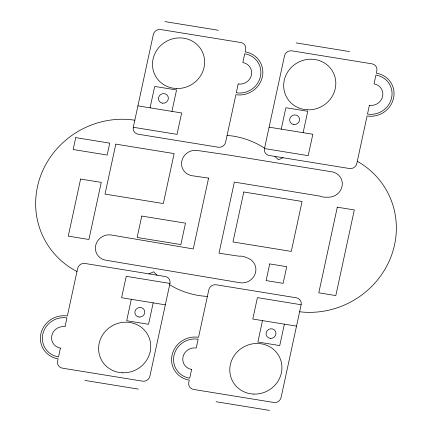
<?xml version="1.0" encoding="UTF-8"?>
<svg xmlns="http://www.w3.org/2000/svg" width="432" height="432" viewBox="0 0 432 432"><rect width="100%" height="100%" fill="white"/><g stroke="black" fill="none" stroke-linecap="round" stroke-linejoin="round"><path stroke-width="0.65" d="M133.288 127.267L153.333 34.495A6.28 5.956 -28.2 0 1 160.693 29.533L240.867 42.552A6.28 5.956 -28.2 0 1 245.651 49.486L245.138 51.862A22.604 21.438 -28.2 0 1 262.375 76.82A22.604 21.438 -28.2 0 1 235.888 94.684L225.607 142.258A6.28 5.956 -28.2 0 1 218.246 147.22L138.078 134.201A6.28 5.956 -28.2 0 1 133.288 127.267L177.017 134.368L181.645 112.963L137.916 105.862M150.061 107.833L154.688 86.422L176.553 89.975L171.925 111.38M131.317 299.317L126.689 320.728L148.554 324.275L153.182 302.864M169.954 283.43L149.904 376.207A6.28 5.956 -28.2 0 1 142.549 381.164L62.375 368.15A6.28 5.956 -28.2 0 1 57.591 361.217L58.104 358.835A22.604 21.438 -28.2 0 1 40.867 333.877A22.604 21.438 -28.2 0 1 67.354 316.013L77.636 268.439A6.28 5.956 -28.2 0 1 84.996 263.477L165.164 276.496A6.28 5.956 -28.2 0 1 169.954 283.43L126.225 276.329L121.597 297.74L165.326 304.835M264.476 148.57L284.521 55.793A6.28 5.956 -28.2 0 1 291.881 50.836L372.055 63.85A6.28 5.956 -28.2 0 1 376.839 70.783L376.326 73.165A22.604 21.438 -28.2 0 1 393.563 98.123A22.604 21.438 -28.2 0 1 367.076 115.987L356.794 163.561A6.28 5.956 -28.2 0 1 349.434 168.523L269.266 155.504A6.28 5.956 -28.2 0 1 264.476 148.57L308.205 155.671L312.833 134.26L269.104 127.165M281.248 129.136L285.876 107.725L307.741 111.272L303.113 132.683M262.505 320.62L257.877 342.025L279.742 345.578L284.369 324.167M301.142 304.733L281.092 397.505A6.28 5.956 -28.2 0 1 273.737 402.467L193.563 389.448A6.28 5.956 -28.2 0 1 188.779 382.514L189.292 380.138A22.604 21.438 -28.2 0 1 172.055 355.18A22.604 21.438 -28.2 0 1 198.542 337.316L208.823 289.742A6.28 5.956 -28.2 0 1 216.184 284.78L296.352 297.799A6.28 5.956 -28.2 0 1 301.142 304.733L257.413 297.632L252.785 319.037L296.514 326.138M282.998 157.734L278.397 159.797L274.968 156.433M149.002 273.872L153.603 271.804L157.032 275.173M207.387 296.384L205.216 296.287A84.137 79.79 -28.2 0 1 174.474 287.512L169.663 284.78M134.822 120.177L129.605 119.54A84.137 79.79 -28.2 0 0 41.137 174.506A84.137 79.79 -28.2 0 0 71.771 268.591L76.966 271.544M227.097 135.356L233.221 136.112A84.137 79.79 -28.2 0 1 263.056 147.231L264.546 148.246M299.63 311.726L302.395 312.066A84.137 79.79 -28.2 0 0 390.863 257.099A84.137 79.79 -28.2 0 0 360.229 163.015L357.275 161.336M164.921 21.6L218.371 30.278M296.109 42.903L349.558 51.581M84.872 380.419L138.321 389.097M216.059 401.722L269.509 410.4M75.73 137.624L73.159 149.515L107.168 155.039L109.739 143.143L75.73 137.624M80.606 179.042L68.272 236.137L88.922 239.49L101.261 182.396L80.606 179.042M60.415 348.133L58.514 356.935A20.596 19.532 -28.2 0 1 42.806 334.19A20.596 19.532 -28.2 0 1 66.944 317.92L65.043 326.722A11.302 10.719 -28.2 0 0 51.797 335.648A11.302 10.719 -28.2 0 0 60.415 348.133M115.814 144.131L105.019 194.087L163.323 203.553L174.118 153.598L115.814 144.131M141.761 216.059L137.138 237.47L180.868 244.571L185.49 223.16L141.761 216.059M208.564 178.119L193.261 248.94L111.364 235.008A13.311 12.625 -28.2 0 0 95.688 245.414A13.311 12.625 -28.2 0 0 105.721 260.194L240.019 282.733A13.311 12.625 -28.2 0 0 255.236 273.607A13.311 12.625 -28.2 0 0 248.26 258.293L245.241 257.072A13.311 12.625 -28.2 0 0 238.961 256.192L218.992 253.217L234.36 182.088L320.204 196.16A13.311 12.625 -28.2 0 0 325.177 197.181L328.45 197.208A13.311 12.625 -28.2 0 0 342.209 185.539A13.311 12.625 -28.2 0 0 331.884 171.823L226.935 154.78L197.208 150.455A13.311 12.625 -28.2 0 0 181.78 161.217A13.311 12.625 -28.2 0 0 192.191 175.738L208.564 178.119M238.199 83.975L236.299 92.777A20.596 19.532 -28.2 0 0 260.431 76.507A20.596 19.532 -28.2 0 0 244.728 53.768L242.827 62.57A11.302 10.719 -28.2 0 1 251.446 75.049A11.302 10.719 -28.2 0 1 238.199 83.975M191.603 369.43L189.702 378.232A20.596 19.532 -28.2 0 1 173.993 355.493A20.596 19.532 -28.2 0 1 198.131 339.223L196.231 348.025A11.302 10.719 -28.2 0 0 182.984 356.951A11.302 10.719 -28.2 0 0 191.603 369.43M243.778 191.997L232.983 241.952L291.287 251.419L302.081 201.463L243.778 191.997M269.725 263.925L266.128 280.579L283.133 283.338L286.729 266.684L269.725 263.925M337.306 207.182L318.8 292.826L335.81 295.585L354.316 209.947L337.306 207.182M369.387 105.278L367.486 114.08A20.596 19.532 -28.2 0 0 391.619 97.81A20.596 19.532 -28.2 0 0 375.916 75.065L374.015 83.867A11.302 10.719 -28.2 0 1 382.633 96.352A11.302 10.719 -28.2 0 1 369.387 105.278M293.89 124.529A5.022 4.763 -28.2 0 0 299.209 117.742A5.022 4.763 -28.2 0 0 290.693 116.915A5.022 4.763 -28.2 0 0 293.89 124.529M307.73 109.82A26.374 25.007 -28.2 0 0 333.272 72.598A26.374 25.007 -28.2 0 0 288.247 71.129A26.374 25.007 -28.2 0 0 307.73 109.82M162.702 103.226A5.022 4.763 -28.2 0 0 168.021 96.439A5.022 4.763 -28.2 0 0 159.505 95.612A5.022 4.763 -28.2 0 0 162.702 103.226M176.542 88.517A26.374 25.007 -28.2 0 0 202.084 51.295A26.374 25.007 -28.2 0 0 157.059 49.826A26.374 25.007 -28.2 0 0 176.542 88.517M270.313 338.375A5.022 4.763 -28.2 0 0 275.632 331.587A5.022 4.763 -28.2 0 0 267.116 330.761A5.022 4.763 -28.2 0 0 270.313 338.375M253.843 394.092A26.374 25.007 -28.2 0 0 279.391 356.87A26.374 25.007 -28.2 0 0 234.365 355.401A26.374 25.007 -28.2 0 0 253.843 394.092M139.126 317.072A5.022 4.763 -28.2 0 0 144.445 310.284A5.022 4.763 -28.2 0 0 135.929 309.458A5.022 4.763 -28.2 0 0 139.126 317.072M122.656 372.789A26.374 25.007 -28.2 0 0 148.203 335.567A26.374 25.007 -28.2 0 0 103.178 334.098A26.374 25.007 -28.2 0 0 122.656 372.789"/></g></svg>
